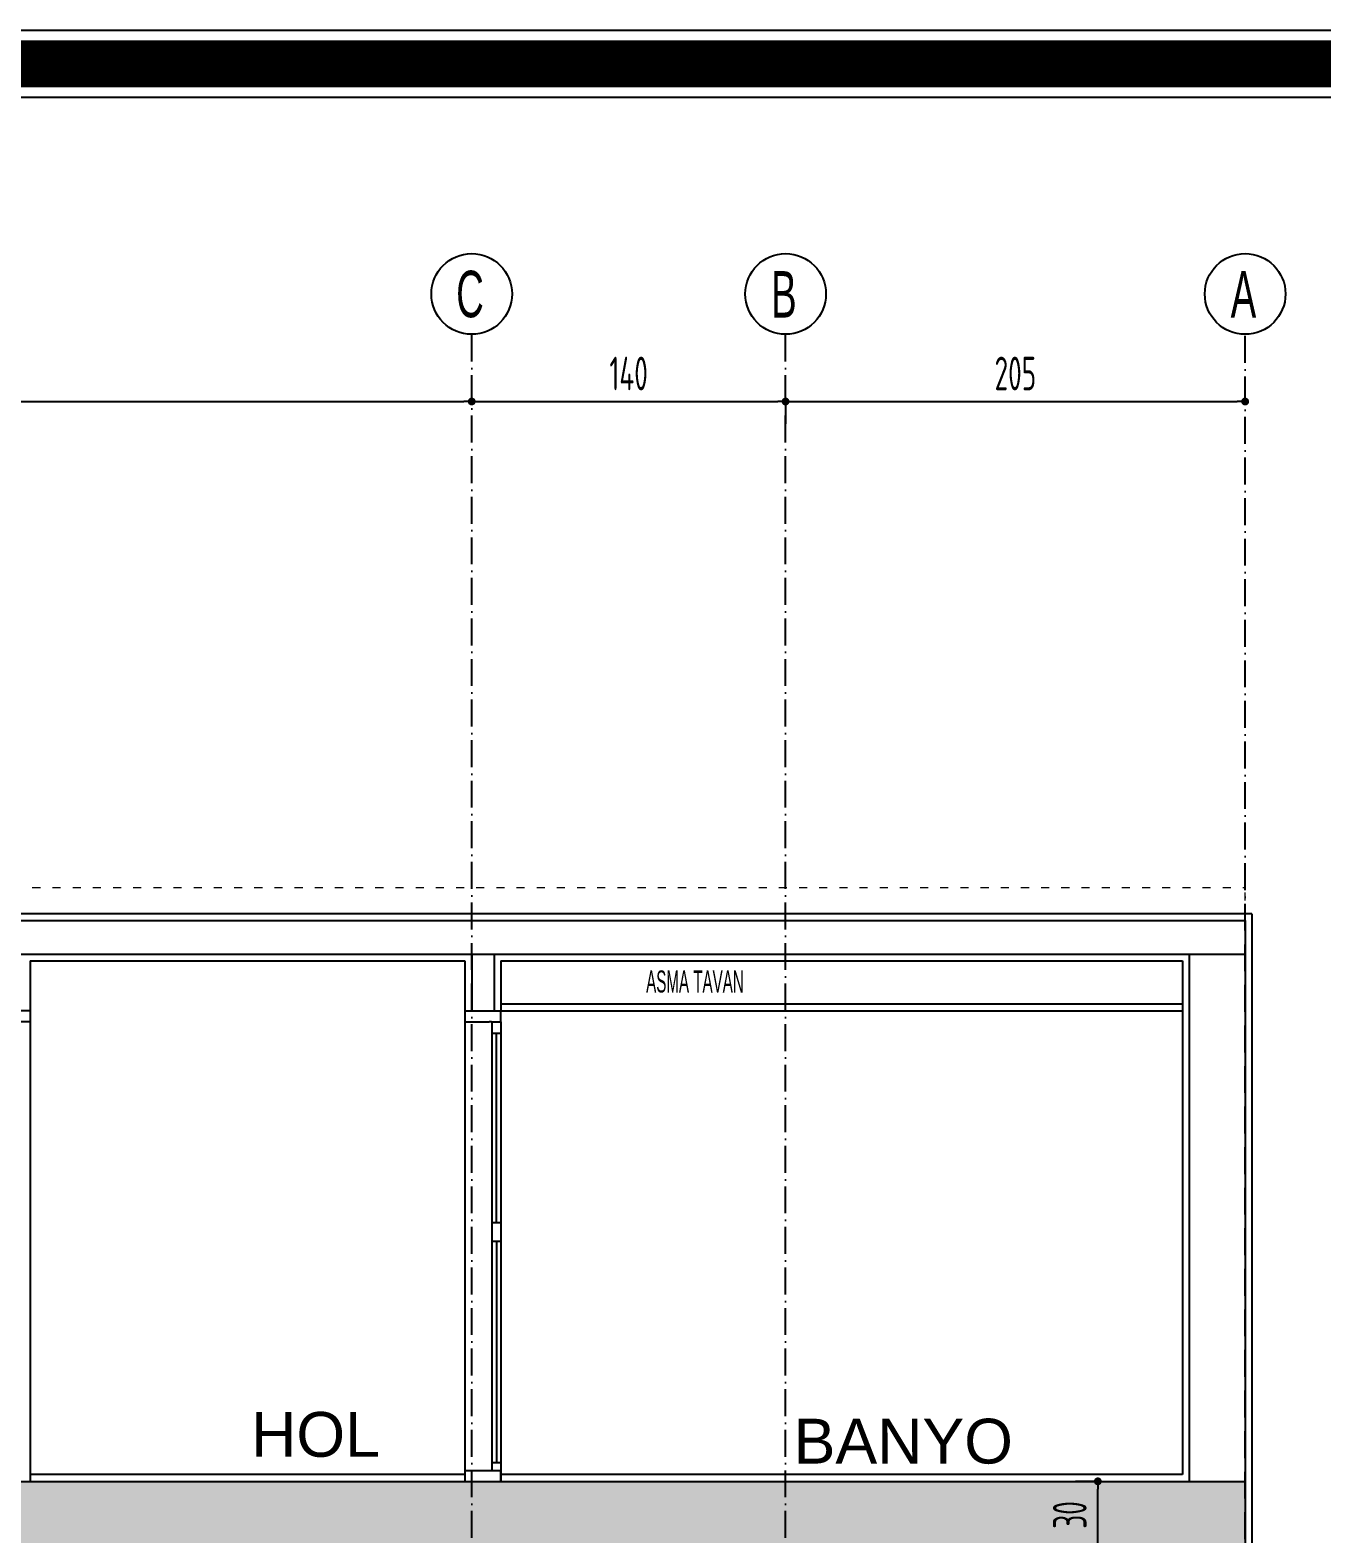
# Model space of a CAD drawing. Extents: x 41749 to 92598, y -24291 to 29432.
# Drawn here: x 75827 to 76403, y -22062 to -21391 of the extents above; entities that cross this region are included whole.
import ezdxf

# ---------------------------------------------------------------- set-up
doc = ezdxf.new("R2010")
doc.units = 0
doc.header["$MEASUREMENT"] = 0
doc.header["$PDMODE"] = 3
doc.linetypes.add('ACAD_ISO03W100', pattern=[30, 12, -18])
doc.linetypes.add('ACAD_ISO10W100', pattern=[18, 12, -3, 0, -3])
doc.layers.get('0').update_dxf_attribs({"linetype": 'CONTINUOUS'})
doc.layers.get('Defpoints').update_dxf_attribs({"linetype": 'CONTINUOUS'})
for name, color, linetype in [('ADAKENARI', 7, 'CONTINUOUS'), ('AKS', 10, 'CONTINUOUS'), ('doğrama', 1, 'CONTINUOUS'), ('DUVAR', 6, 'CONTINUOUS'), ('İÇ ÖLÇÜ', 95, 'CONTINUOUS'), ('KOLON', 5, 'CONTINUOUS'), ('MAHAL', 21, 'CONTINUOUS'), ('MERBAS', 231, 'CONTINUOUS'), ('MERDIVEN', 3, 'CONTINUOUS'), ('OLCU', 3, 'CONTINUOUS'), ('SIVA', 7, 'CONTINUOUS'), ('SıVA', 7, 'CONTINUOUS'), ('tar', 12, 'CONTINUOUS'), ('YAZI', 7, 'CONTINUOUS')]:
    doc.layers.add(name, color=color, linetype=linetype)
doc.layers.add('KAPI-ACILIM1', color=13, linetype='ACAD_ISO03W100', lineweight=20)
doc.layers.add('Yazı 1_20', color=7, linetype='CONTINUOUS', lineweight=25)
doc.styles.add('ARIALNARROW', font='ARIALN.TTF')
doc.styles.add('mahal', font='arial.ttf', dxfattribs={"height": 70})
doc.styles.add('OLCU', font='isocpeur.ttf', dxfattribs={"width": 0.59})
doc.dimstyles.new('OLCU3', dxfattribs={"dimscale": 0.5, "dimtxt": 30, "dimasz": 7, "dimexe": 20, "dimexo": 0, "dimgap": 10, "dimtad": 1, "dimdec": 4, "dimrnd": 0.5, "dimdsep": 46, "dimtxsty": 'OLCU', "dimblk1": 'DOT', "dimblk2": 'DOT', "dimsah": 1, "dimcen": 0.09, "dimclrt": 4, "dimadec": 0, "dimazin": 0, "dimtfac": 1, "dimtdec": 4, "dimtix": 1, "dimtmove": 2, "dimatfit": 3, "dimfxl": 0, "dimtolj": 1, "dimtzin": 0, "dimarcsym": 0})

# ---------------------------------------------------------------- blocks, each defined once
blk = doc.blocks.new('DOT')
at = {"color": 0, "linetype": 'ByBlock'}
blk.add_line((-0.5, 0), (-1, 0), dxfattribs=at)
at = {"color": 0, "linetype": 'ByBlock', "const_width": 0.5}
blk.add_lwpolyline([(-0.25, 0, 1), (0.25, 0, 1)], format="xyb", close=True, dxfattribs=at)
blk = doc.blocks.new('*D150')
at = {"layer": 'Defpoints', "color": 0, "transparency": 16777216}
for p in [(76303.21, -22038.23), (76351.66, -22038.23), (76351.66, -22068.23)]:
    blk.add_point(p, dxfattribs=at)
at = {"layer": 'İÇ ÖLÇÜ', "color": 0, "lineweight": -2, "transparency": 16777216}
for p, q in [((76303.34, -22038.23), (76293.21, -22038.23)), ((76303.21, -22064.73), (76303.21, -22041.73)), ((76303.34, -22068.23), (76293.21, -22068.23))]:
    blk.add_line(p, q, dxfattribs=at)
at = {"layer": 'İÇ ÖLÇÜ', "color": 0, "lineweight": -2, "transparency": 16777216, "xscale": 3.5, "yscale": 3.5, "zscale": 3.5}
for p, rotation in [((76303.21, -22038.23), 90), ((76303.21, -22068.23), 270)]:
    blk.add_blockref('DOT', p, dxfattribs=dict(at, rotation=rotation))
at = {"layer": 'İÇ ÖLÇÜ', "color": 4, "transparency": 16777216, "insert": (76290.71, -22053.23), "char_height": 15, "attachment_point": 5, "rotation": 90, "style": 'OLCU'}
blk.add_mtext('\\A1;30', dxfattribs=at)
blk = doc.blocks.new('*D2194')
at = {"layer": 'Defpoints', "color": 0, "transparency": 16777216}
for p in [(75553.92, -21556.42), (76023.92, -21556.42), (76023.92, -21556.42)]:
    blk.add_point(p, dxfattribs=at)
at = {"layer": 'OLCU', "color": 0, "lineweight": -2, "transparency": 16777216}
for p, q in [((76023.92, -21556.42), (76023.92, -21546.42)), ((75553.92, -21556.42), (75553.92, -21566.42)), ((75557.42, -21556.42), (76020.42, -21556.42))]:
    blk.add_line(p, q, dxfattribs=at)
at = {"layer": 'OLCU', "color": 0, "lineweight": -2, "transparency": 16777216, "xscale": 3.5, "yscale": 3.5, "zscale": 3.5, "rotation": 180}
blk.add_blockref('DOT', (75553.92, -21556.42), dxfattribs=at)
at = {"layer": 'OLCU', "color": 0, "lineweight": -2, "transparency": 16777216, "xscale": 3.5, "yscale": 3.5, "zscale": 3.5}
blk.add_blockref('DOT', (76023.92, -21556.42), dxfattribs=at)
at = {"layer": 'OLCU', "color": 4, "transparency": 16777216, "insert": (75788.92, -21543.92), "char_height": 15, "attachment_point": 5, "style": 'OLCU'}
blk.add_mtext('\\A1;470', dxfattribs=at)
blk = doc.blocks.new('*D2195')
at = {"layer": 'Defpoints', "color": 0, "transparency": 16777216}
for p in [(76023.92, -21556.42), (76163.92, -21556.42), (76163.92, -21556.42)]:
    blk.add_point(p, dxfattribs=at)
at = {"layer": 'OLCU', "color": 0, "lineweight": -2, "transparency": 16777216}
for p, q in [((76023.92, -21556.42), (76023.92, -21546.42)), ((76027.42, -21556.42), (76160.42, -21556.42)), ((76163.92, -21556.42), (76163.92, -21566.42))]:
    blk.add_line(p, q, dxfattribs=at)
at = {"layer": 'OLCU', "color": 0, "lineweight": -2, "transparency": 16777216, "xscale": 3.5, "yscale": 3.5, "zscale": 3.5, "rotation": 180}
blk.add_blockref('DOT', (76023.92, -21556.42), dxfattribs=at)
at = {"layer": 'OLCU', "color": 0, "lineweight": -2, "transparency": 16777216, "xscale": 3.5, "yscale": 3.5, "zscale": 3.5}
blk.add_blockref('DOT', (76163.92, -21556.42), dxfattribs=at)
at = {"layer": 'OLCU', "color": 4, "transparency": 16777216, "insert": (76093.92, -21543.92), "char_height": 15, "attachment_point": 5, "style": 'OLCU'}
blk.add_mtext('\\A1;140', dxfattribs=at)
blk = doc.blocks.new('*D2196')
at = {"layer": 'Defpoints', "color": 0, "transparency": 16777216}
for p in [(76163.92, -21556.42), (76368.92, -21556.42), (76368.92, -21556.42)]:
    blk.add_point(p, dxfattribs=at)
at = {"layer": 'OLCU', "color": 0, "lineweight": -2, "transparency": 16777216}
for p, q in [((76368.92, -21556.42), (76368.92, -21546.42)), ((76163.92, -21556.42), (76163.92, -21566.42)), ((76167.42, -21556.42), (76365.42, -21556.42))]:
    blk.add_line(p, q, dxfattribs=at)
at = {"layer": 'OLCU', "color": 0, "lineweight": -2, "transparency": 16777216, "xscale": 3.5, "yscale": 3.5, "zscale": 3.5, "rotation": 180}
blk.add_blockref('DOT', (76163.92, -21556.42), dxfattribs=at)
at = {"layer": 'OLCU', "color": 0, "lineweight": -2, "transparency": 16777216, "xscale": 3.5, "yscale": 3.5, "zscale": 3.5}
blk.add_blockref('DOT', (76368.92, -21556.42), dxfattribs=at)
at = {"layer": 'OLCU', "color": 4, "transparency": 16777216, "insert": (76266.42, -21543.92), "char_height": 15, "attachment_point": 5, "style": 'OLCU'}
blk.add_mtext('\\A1;205', dxfattribs=at)

msp = doc.modelspace()

# ---------------------------------------------------------------- hatches: boundary and pattern name
at = {"layer": 'tar'}
h = msp.add_hatch(dxfattribs=at)
h.set_pattern_fill('ANSI33', color=256, scale=40, style=0)
h.paths.add_polyline_path([(76343.92021, -23784.8946), (76340.92021, -23784.8946), (76340.92021, -23804.57435), (76343.92021, -23800.84604)])
h.paths.add_polyline_path([(76368.92021, -23668.22794), (76343.92021, -23668.22794), (76343.92021, -23698.22794), (76368.92021, -23698.22794)])
h.paths.add_polyline_path([(76219.46721, -23859.88177), (76243.81583, -23843.64936), (76278.6437, -23827.60284), (76336.35739, -23810.2449), (76340.92021, -23804.57435), (76340.92021, -23784.8946), (76330.50933, -23784.8946), (76330.50933, -23801.56127), (76275.09407, -23801.56127), (76275.09407, -23818.22794), (76238.92021, -23818.22794), (76238.92021, -23834.8946), (76213.92021, -23834.8946), (76213.92021, -23851.56127), (76188.92021, -23851.56127), (76188.92021, -23868.22794), (76163.92021, -23868.22794), (76163.92021, -23884.8946), (76138.92021, -23884.8946), (76138.92021, -23901.56127), (76113.92021, -23901.56127), (76113.92021, -23918.22794), (76131.94797, -23918.22794), (76144.46721, -23909.88177), (76169.46721, -23893.21511), (76194.46721, -23876.54844)])
h.paths.add_polyline_path([(76368.92021, -23418.22794), (76343.92021, -23418.22794), (76343.92021, -23448.22794), (76368.92021, -23448.22794)])
h.paths.add_polyline_path([(76368.92021, -22038.22794), (75441.92016, -22038.22794), (75431.92016, -22038.22794), (75431.92016, -22058.22794), (75451.9201, -22058.22785), (75451.9201, -22068.22794), (76368.92021, -22068.22794)])
h.paths.add_polyline_path([(76368.92021, -22308.22794), (75441.92016, -22308.22794), (75431.92016, -22308.22794), (75431.92016, -22328.22794), (75451.9201, -22328.22785), (75451.9201, -22338.22794), (76368.92021, -22338.22794)])
h.paths.add_polyline_path([(76368.92021, -22578.22794), (75441.92016, -22578.22794), (75431.92016, -22578.22794), (75431.92016, -22598.22794), (75451.9201, -22598.22785), (75451.9201, -22608.22794), (76368.92021, -22608.22794)])
h.paths.add_polyline_path([(76368.92021, -22848.22794), (75441.92016, -22848.22794), (75431.92016, -22848.22794), (75431.92016, -22868.22794), (75451.9201, -22868.22785), (75451.9201, -22878.22794), (76368.92021, -22878.22794)])
h.paths.add_polyline_path([(76368.92021, -23118.22794), (75441.92016, -23118.22794), (75431.92016, -23118.22794), (75431.92037, -23148.22801), (75451.92023, -23148.22792), (75451.92023, -23148.22794), (76368.92021, -23148.22794)])
h.paths.add_polyline_path([(76113.92021, -23418.22794), (75451.92022, -23418.22794), (75451.92022, -23448.22794), (76113.92021, -23448.22794)])
h.paths.add_polyline_path([(76368.92021, -23918.22794), (75451.92022, -23918.22794), (75451.92022, -24018.22794), (76368.92021, -24018.22794)])
h.paths.add_polyline_path([(75476.92029, -23698.22794), (75451.92022, -23698.22794), (75451.92022, -23918.22794), (75476.92017, -23918.22794)])
h.paths.add_polyline_path([(76368.92021, -23698.22794), (76343.92021, -23698.22794), (76343.92021, -23918.22794), (76368.92021, -23918.22794)])
h.paths.add_polyline_path([(76131.94797, -23698.22794), (76131.94797, -23668.22794), (76243.81583, -23593.64936), (76278.6437, -23577.60284), (76336.35739, -23560.2449), (76343.92021, -23550.84604), (76343.92021, -23534.8946), (76330.50933, -23534.8946), (76330.50933, -23551.56127), (76275.09407, -23551.56127), (76275.09407, -23568.22794), (76238.92021, -23568.22794), (76238.92021, -23584.8946), (76213.92021, -23584.8946), (76213.92021, -23601.56127), (76188.92021, -23601.56127), (76188.92021, -23618.22794), (76163.92021, -23618.22794), (76163.92021, -23634.8946), (76138.92021, -23634.8946), (76138.92021, -23651.56127), (76113.92021, -23651.56127), (76113.92021, -23668.22794), (75451.92022, -23668.22794), (75451.92022, -23698.22794)])

# ---------------------------------------------------------------- linework, layer by layer
at = {"layer": 'ADAKENARI'}
for p, q in [((76371.92023, -21785.03733), (76371.92021, -22035.22794)), ((76371.92023, -22035.22794), (76371.92021, -22305.22794))]:
    msp.add_line(p, q, dxfattribs=at)
at = {"layer": 'AKS', "linetype": 'ACAD_ISO10W100'}
for p, q in [((76023.92021, -24018.22794), (76023.92021, -21526.41996)), ((76163.92021, -24018.22794), (76163.92021, -21526.41996)), ((76368.92021, -23946.41996), (76368.92021, -21526.41996))]:
    msp.add_line(p, q, dxfattribs=at)
at = {"layer": 'doğrama', "ltscale": 10}
for p, q in [((75826.92023, -21828.22794, 0.00088), (75810.92023, -21828.22794, -0.00427)), ((75826.92023, -21833.22794, 0.00088), (75816.06992, -21833.22794, -0.00491)), ((75826.92023, -21832.31547, 0.00088), (75826.92021, -22038.22794, 0.0058)), ((75826.92023, -21828.22794, 0.00088), (75826.92023, -21833.22794, 0.00088)), ((76020.92019, -21828.22794, -0.06591), (76020.92019, -21833.22794, -0.06591)), ((76020.92019, -21828.22794, -0.06591), (76036.92019, -21828.22794, -0.07107)), ((76020.92019, -21832.31547, -0.06591), (76020.92021, -22038.22794, -0.061)), ((76020.92019, -21833.22794, -0.06591), (76031.77051, -21833.22794, -0.07171)), ((76032.77051, -21833.22794, -0.07171), (76031.77051, -21833.22794, -0.07171)), ((76032.77051, -21833.22794, -0.07171), (76036.92019, -21833.22794, -0.07171)), ((76032.77051, -21833.22794, -0.07171), (76036.92019, -21833.22794, -0.07171)), ((76032.92019, -21833.22794, -0.07171), (76032.92021, -22033.61063, -0.0668)), ((76036.92019, -21833.22794, -0.07171), (76036.92019, -21828.22794, -0.07171)), ((76036.92019, -21833.22794, -0.07171), (76036.92019, -21828.22794, -0.07171)), ((76036.92019, -21833.22794, -0.07171), (76036.92021, -22038.22794, -0.0668)), ((76032.92019, -21838.22794, -0.07171), (76036.92019, -21838.22794, -0.07171)), ((76032.92019, -21838.22794, -0.07171), (76036.92019, -21838.22794, -0.07171)), ((76034.92021, -21922.68386, -0.0668), (76034.92019, -21838.22794, -0.07171)), ((76034.92021, -21922.68386, -0.0668), (76034.92019, -21838.22794, -0.07171)), ((76032.92021, -21922.68386, -0.0668), (76036.92021, -21922.68386, -0.0668)), ((76032.92021, -21931.05744, -0.0668), (76036.92021, -21931.05744, -0.0668)), ((76034.92021, -21931.05744, -0.0668), (76034.92021, -22029.85435, -0.0668)), ((76032.92021, -22029.85435, -0.0668), (76036.92021, -22029.85435, -0.0668)), ((76032.92021, -22029.85435, -0.0668), (76036.92021, -22029.85435, -0.0668))]:
    msp.add_line(p, q, dxfattribs=at)
at = {"layer": 'doğrama', "ltscale": 10, "elevation": -0.0668}
msp.add_lwpolyline([(76020.92021, -22033.61063), (76020.92021, -22038.22794), (76036.92021, -22038.22794), (76036.92021, -22033.61063), (76020.92021, -22033.61063)], dxfattribs=at)
msp.add_lwpolyline([(76020.92021, -22033.61063), (76020.92021, -22038.22794), (76036.92021, -22038.22794), (76036.92021, -22033.61063), (76020.92021, -22033.61063)], dxfattribs=at)
at = {"layer": 'DUVAR'}
for p, q in [((76023.92021, -21803.03733, -0.0668), (76023.92021, -21828.22794, 0.0668)), ((76033.92021, -21803.03733, -0.0668), (76033.92021, -21828.22794, 0.0668)), ((76343.92021, -21803.03733), (76343.92021, -22038.22794)), ((76368.9203, -21803.03733), (76368.92016, -22038.22794)), ((76368.92021, -21803.03733), (76368.92021, -22038.22794)), ((76023.92021, -21828.22794, 0.0668), (76033.92021, -21828.22794, 0.0668))]:
    msp.add_line(p, q, dxfattribs=at)
at = {"layer": 'KAPI-ACILIM1', "linetype": 'ACAD_ISO03W100', "ltscale": 0.3}
for p in [(75431.92016, -21773.22794), (76368.92021, -21788.03733)]:
    msp.add_line(p, (76368.92021, -21773.22794), dxfattribs=at)
at = {"layer": 'KOLON'}
msp.add_line((76368.92021, -22038.22794), (76368.92021, -22068.22794), dxfattribs=at)
for points in [[(75441.92016, -22038.22794), (76368.92021, -22038.22794)], [(75441.92016, -22038.22794), (76368.92021, -22038.22794)], [(75441.92016, -22038.22794), (76368.92021, -22038.22794)], [(75441.92016, -22038.22794), (76368.92021, -22038.22794)], [(75441.92016, -22038.22794), (76368.92021, -22038.22794)], [(75441.92016, -22038.22794), (76368.92021, -22038.22794)], [(75453.29527, -22038.22794), (76368.92021, -22038.22794)], [(75453.29527, -22038.22794), (76368.92021, -22038.22794)], [(75453.29527, -22038.22794), (76368.92021, -22038.22794)], [(75453.29527, -22038.22794), (76368.92021, -22038.22794)], [(75453.29527, -22038.22794), (76368.92021, -22038.22794)], [(75453.29527, -22038.22794), (76368.92021, -22038.22794)], [(75453.29527, -22038.22794), (76368.92021, -22038.22794)], [(75453.29527, -22038.22794), (76368.92021, -22038.22794)], [(75453.29527, -22038.22794), (76368.92021, -22038.22794)], [(75453.29527, -22038.22794), (76368.92021, -22038.22794)], [(75453.29527, -22038.22794), (76368.92021, -22038.22794)], [(75453.29527, -22038.22794), (76368.92021, -22038.22794)]]:
    msp.add_lwpolyline(points, dxfattribs=at)
at = {"layer": 'MAHAL'}
for p, q in [((76036.92021, -21825.22792, -0.0668), (76340.92021, -21825.22792)), ((76036.92021, -21828.22792, -0.0668), (76340.92021, -21828.22792))]:
    msp.add_line(p, q, dxfattribs=at)
at = {"layer": 'MERBAS'}
for points in [[(70882.32763, -24290.68394), (70882.32763, -21390.68394), (77052.0777, -21390.68394), (77052.0777, -24290.68394)], [(70887.32763, -24285.68394), (70887.32763, -21395.68394), (77047.0777, -21395.68394), (77047.0777, -24285.68394)], [(70907.32763, -24265.68394), (70907.32763, -21415.68394), (77027.0777, -21415.68394), (77027.0777, -24265.68394)], [(70912.32763, -24260.68394), (70912.32763, -21420.68394), (77022.0777, -21420.68394), (77022.0777, -24260.68394)]]:
    msp.add_lwpolyline(points, close=True, dxfattribs=at)
at = {"layer": 'MERBAS', "const_width": 20}
msp.add_lwpolyline([(70897.32763, -24275.68394), (70897.32763, -21405.68394), (77037.0777, -21405.68394), (77037.0777, -24275.68394)], close=True, dxfattribs=at)
at = {"layer": 'MERDIVEN', "ltscale": 0.6}
for p, q in [((75431.92016, -21788.03733), (76368.92021, -21788.03733)), ((75431.92016, -21788.03733), (76368.92021, -21788.03733)), ((76368.92021, -21788.03733), (76368.92021, -21803.03733))]:
    msp.add_line(p, q, dxfattribs=at)
for points in [[(75453.29527, -21788.03733), (76368.92021, -21788.03733)], [(75453.29527, -21788.03733), (76368.92021, -21788.03733)], [(75453.29527, -21788.03733), (76368.92021, -21788.03733)], [(75453.29527, -21788.03733), (76368.92021, -21788.03733)], [(75431.92016, -21803.03733), (75431.92016, -21803.03733), (76368.92021, -21803.03733)], [(75436.99069, -21803.03733), (75436.99069, -21803.03733), (76368.92021, -21803.03733)]]:
    msp.add_lwpolyline(points, dxfattribs=at)
at = {"layer": 'SIVA'}
for p, q in [((76334.39958, -21785.03733), (75479.92004, -21785.03733)), ((75826.92021, -21806.03733), (76020.92021, -21806.03733, -0.05344)), ((76036.92021, -21806.03733, -0.05344), (76340.92021, -21806.03733, 0.01336)), ((76216.92022, -21806.03733, -0.0218), (76340.92021, -21806.03733)), ((76020.92021, -22035.22794, -0.05344), (75826.92021, -22035.22794)), ((76020.92021, -22035.22794, -0.05344), (75826.92021, -22035.22794)), ((76020.92021, -22035.22794), (75826.92021, -22035.22794)), ((76185.92021, -22035.22794, -0.02725), (76036.92021, -22035.22794, -0.05344)), ((76185.92021, -22035.22794), (76036.92021, -22035.22794)), ((76340.92021, -22035.22794), (76100.20932, -22035.22794, -0.0218)), ((76334.39958, -22035.22794), (76216.92021, -22035.22794))]:
    msp.add_line(p, q, dxfattribs=at)
at = {"layer": 'SıVA'}
for p, q in [((75826.92021, -21806.03733, 0.01336), (75826.92021, -21828.22794, 0.13359)), ((76020.92021, -21806.03733, -0.05344), (76020.92021, -21828.22794, 0.0668)), ((76036.92021, -21806.03733, -0.05344), (76036.92021, -21828.22794, 0.0668)), ((76340.92021, -21806.03733), (76340.92021, -22035.22794))]:
    msp.add_line(p, q, dxfattribs=at)
for points in [[(76371.92023, -21785.03733), (75428.92016, -21785.03733), (75428.92016, -21806.03738)], [(75826.92021, -21806.03733), (76020.92021, -21806.03733)]]:
    msp.add_lwpolyline(points, dxfattribs=at)
at = {"layer": 'YAZI'}
for centre in [(76023.92021, -21508.41996), (76163.92021, -21508.41996), (76368.92021, -21508.41996)]:
    msp.add_circle(centre, 18, dxfattribs=at)

# ---------------------------------------------------------------- texts
at = {"layer": 'MAHAL', "char_height": 20, "width": 318.296, "attachment_point": 5, "style": 'mahal'}
for s, insert in [('HOL', (75954.25111, -22017.41803, -0.04622)), ('BANYO', (76216.42545, -22020.4323, -0.00668))]:
    msp.add_mtext(s, dxfattribs=dict(at, insert=insert))
at = {"layer": 'YAZI', "char_height": 20.736, "width": 360.8188416, "attachment_point": 5, "style": 'OLCU'}
for s, insert in [('{\\fArial|b0|i0|c162|p34;C}', (76023.1612, -21508.59877)), ('{\\fArial|b0|i0|c162|p34;B}', (76163.1612, -21508.59877)), ('{\\fArial|b0|i0|c162|p34;A}', (76368.1612, -21508.59877))]:
    msp.add_mtext(s, dxfattribs=dict(at, insert=insert))
at = {"layer": 'Yazı 1_20', "style": 'ARIALNARROW', "width": 0.6}
msp.add_text('ASMA TAVAN', height=9.828, dxfattribs=at).set_placement((76101.73037, -21820.11019, -0.01336))

# ---------------------------------------------------------------- dimensions: what is measured, and where the dimension line sits
at = {"layer": 'İÇ ÖLÇÜ'}
dim = msp.add_linear_dim(base=(76303.214, -22038.22794), p1=(76351.66174, -22068.22794), p2=(76351.66174, -22038.22794), angle=90, dimstyle='OLCU3', override={"dimfxl": 0.25}, dxfattribs=at)
dim.commit()
dim.dimension.update_dxf_attribs({"geometry": '*D150', "text_midpoint": (76290.714, -22053.22794)})
at = {"layer": 'OLCU'}
for base, p1, p2, picture, middle in [((76023.92021, -21556.41996), (75553.92021, -21556.41996), (76023.92021, -21556.41996), '*D2194', (75788.92021, -21543.91996)), ((76163.92021, -21556.41996), (76023.92021, -21556.41996), (76163.92021, -21556.41996), '*D2195', (76093.92021, -21543.91996)), ((76368.92021, -21556.41996), (76163.92021, -21556.41996), (76368.92021, -21556.41996), '*D2196', (76266.42021, -21543.91996))]:
    dim = msp.add_linear_dim(base=base, p1=p1, p2=p2, dimstyle='OLCU3', dxfattribs=at)
    dim.commit()
    dim.dimension.update_dxf_attribs({"geometry": picture, "text_midpoint": middle})

doc.saveas('drawing.dxf')
